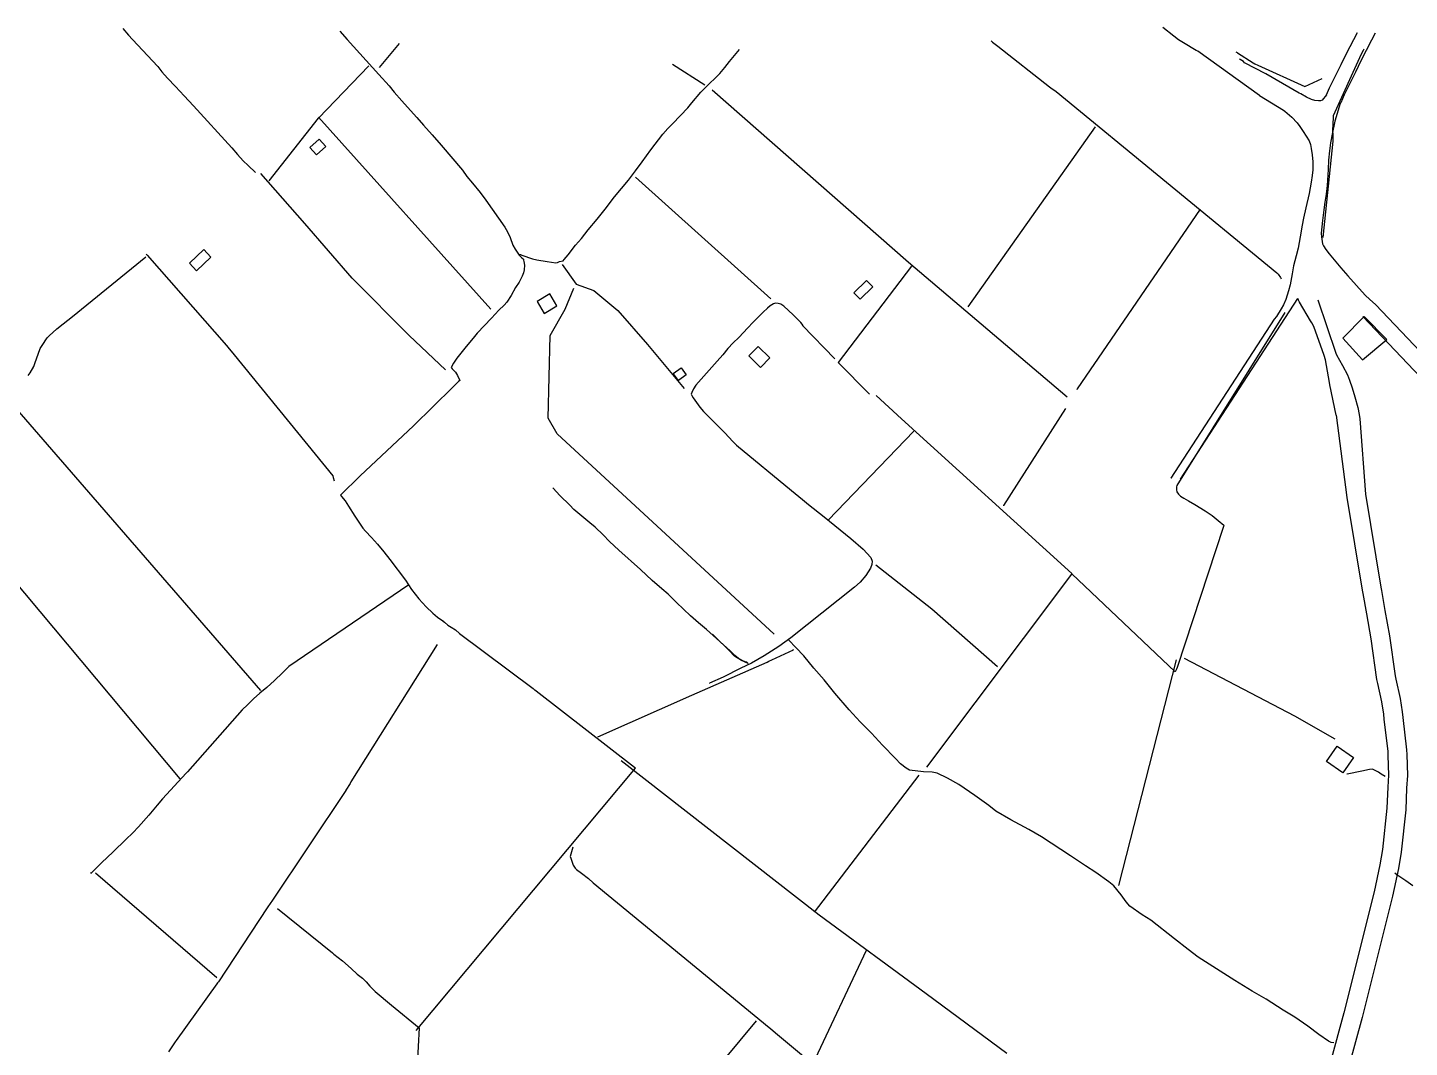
# Model space of a CAD drawing. Header units: metres. Extents: x 750363 to 753809, y 4417932 to 4421953.
# Drawn here: x 751141 to 751726, y 4421521 to 4421953 of the extents above; entities that cross this region are included whole.
import ezdxf

# ---------------------------------------------------------------- set-up
doc = ezdxf.new("R2010")
doc.units = ezdxf.units.M
for name, color, linetype in [('ACEQUIAS$0$125', 8, 'Continuous'), ('ACEQUIAS$0$162', 8, 'Continuous'), ('CAMINOS$0$84', 8, 'Continuous'), ('CAMINOS$0$85', 8, 'Continuous'), ('M2$0$11', 8, 'Continuous')]:
    doc.layers.add(name, color=color, linetype=linetype)

msp = doc.modelspace()

# ---------------------------------------------------------------- linework, layer by layer
at = {"layer": 'ACEQUIAS$0$125', "color": 254}
for p, q in [((751290.25, 4421935.79, 1.34), (751298.68, 4421945.88, 1.34)), ((751264.44, 4421914.33, 1.34), (751285.79, 4421936.44, 1.34)), ((751414.04, 4421937.17, 1.34), (751427.83, 4421928.49, 1.34)), ((751513.89, 4421853.3, 1.34), (751430.81, 4421926.27, 1.34)), ((751243.61, 4421887.81, 1.34), (751264.44, 4421914.33, 1.34)), ((751264.39, 4421914.75, 1.34), (751337.37, 4421833.67, 1.34)), ((751592.77, 4421910.69, 1.34), (751538.91, 4421834.56, 1.34)), ((751258.73, 4421869.82, 1.34), (751240.04, 4421891.03, 1.34)), ((751455.67, 4421838.02, 1.34), (751398.53, 4421889.38, 1.34)), ((751278.71, 4421846.76, 1.34), (751258.73, 4421869.82, 1.34)), ((751367.51, 4421852.51, 1.34), (751373.41, 4421844.12, 1.34)), ((751515.12, 4421851.8, 1.34), (751484.15, 4421811.09, 1.34)), ((751580.99, 4421796.41, 1.34), (751513.89, 4421853.3, 1.34)), ((751302.72, 4421822.4, 1.34), (751278.71, 4421846.76, 1.34)), ((751368.69, 4421833.66, 1.34), (751372.39, 4421842.45, 1.34)), ((751373.41, 4421844.12, 1.34), (751380.88, 4421841.45, 1.34)), ((751380.88, 4421841.45, 1.34), (751390.98, 4421833.03, 1.34)), ((751362.36, 4421822.48, 1.34), (751368.69, 4421833.66, 1.34)), ((751390.98, 4421833.03, 1.34), (751403.51, 4421818.7, 1.34)), ((751318.12, 4421807.88, 1.34), (751302.72, 4421822.4, 1.34)), ((751361.52, 4421787.45, 1.34), (751362.36, 4421822.48, 1.34)), ((751482.68, 4421812.65, 1.34), (751469.11, 4421826.66, 1.34)), ((751403.51, 4421818.7, 1.34), (751411.99, 4421808.5, 1.34)), ((751484.15, 4421811.09, 1.34), (751497.39, 4421797.61, 1.34)), ((751411.99, 4421808.5, 1.34), (751418.99, 4421800.05, 1.34)), ((751132.28, 4421796.54, 1.34), (751239.96, 4421672.4, 1.34)), ((751365.39, 4421780.9, 1.34), (751361.52, 4421787.45, 1.34)), ((751457.03, 4421696.17, 1.34), (751365.39, 4421780.9, 1.34)), ((751205.95, 4421634.94, 1.34), (751094.74, 4421767.92, 1.34)), ((751523.8, 4421706.74, 1.34), (751500.03, 4421725.38, 1.34)), ((751551.54, 4421682.41, 1.34), (751523.8, 4421706.74, 1.34)), ((751627.03, 4421685.27, 1.34), (751602.61, 4421589.84, 1.34)), ((751630.45, 4421686.02, 1.34), (751677.12, 4421661.63, 1.34)), ((751677.12, 4421661.63, 1.34), (751694.07, 4421651.84, 1.34)), ((751476.12, 4421577.3, 1.34), (751392.36, 4421642.65, 1.34)), ((751170.18, 4421595.3, 1.34), (751221.41, 4421551.03, 1.34)), ((751521.3, 4421544.04, 1.34), (751476.12, 4421577.3, 1.34)), ((751473.37, 4421514.35, 1.34), (751496.08, 4421562.57, 1.34)), ((751555.44, 4421518.86, 1.34), (751521.3, 4421544.04, 1.34)), ((751449.48, 4421532.63, 1.34), (751380.21, 4421449.52, 1.34))]:
    msp.add_line(p, q, dxfattribs=at)
at = {"layer": 'ACEQUIAS$0$162', "color": 254}
for p, q in [((751273.43, 4421951.18, 1.34), (751276.56, 4421947.61, 1.34)), ((751276.56, 4421947.61, 1.34), (751289.97, 4421932.87, 1.34)), ((751548.85, 4421947.05, 1.34), (751549.37, 4421946.58, 1.34)), ((751549.37, 4421946.58, 1.34), (751551.57, 4421944.76, 1.34)), ((751551.57, 4421944.76, 1.34), (751573.43, 4421927.56, 1.34)), ((751438.22, 4421938.3, 1.34), (751442.42, 4421943.47, 1.34)), ((751652.32, 4421942.49, 1.34), (751652.86, 4421942.08, 1.34)), ((751652.86, 4421942.08, 1.34), (751652.95, 4421942.02, 1.34)), ((751652.95, 4421942.02, 1.34), (751659.64, 4421937.72, 1.34)), ((751705.26, 4421941.41, 1.34), (751693.4, 4421915.4, 1.34)), ((751706.06, 4421942.98, 1.34), (751705.26, 4421941.41, 1.34)), ((751706.4, 4421943.57, 1.34), (751706.06, 4421942.98, 1.34)), ((751289.97, 4421932.87, 1.34), (751294.26, 4421928.1, 1.34)), ((751427.78, 4421927, 1.34), (751434.1, 4421933.32, 1.34)), ((751434.1, 4421933.32, 1.34), (751436.23, 4421935.75, 1.34)), ((751436.23, 4421935.75, 1.34), (751438.22, 4421938.3, 1.34)), ((751659.64, 4421937.72, 1.34), (751660.27, 4421937.4, 1.34)), ((751660.27, 4421937.4, 1.34), (751661.53, 4421936.8, 1.34)), ((751661.53, 4421936.8, 1.34), (751681.39, 4421927.8, 1.34)), ((751294.26, 4421928.1, 1.34), (751296.47, 4421925.39, 1.34)), ((751573.43, 4421927.56, 1.34), (751574, 4421927.16, 1.34)), ((751574, 4421927.16, 1.34), (751576.24, 4421925.59, 1.34)), ((751681.39, 4421927.8, 1.34), (751681.41, 4421927.81, 1.34)), ((751681.41, 4421927.81, 1.34), (751688.72, 4421931.16, 1.34)), ((751296.47, 4421925.39, 1.34), (751299.61, 4421921.73, 1.34)), ((751299.61, 4421921.73, 1.34), (751303.28, 4421917.55, 1.34)), ((751422.34, 4421920.91, 1.34), (751426.15, 4421925.43, 1.34)), ((751426.15, 4421925.43, 1.34), (751427.78, 4421927, 1.34)), ((751576.24, 4421925.59, 1.34), (751669.61, 4421848.94, 1.34)), ((751303.28, 4421917.55, 1.34), (751306.05, 4421914.61, 1.34)), ((751414.28, 4421912.16, 1.34), (751420.6, 4421918.77, 1.34)), ((751420.6, 4421918.77, 1.34), (751422.34, 4421920.91, 1.34)), ((751693.4, 4421915.4, 1.34), (751693.35, 4421914.63, 1.34)), ((751306.05, 4421914.61, 1.34), (751308.83, 4421911.47, 1.34)), ((751308.83, 4421911.47, 1.34), (751312.46, 4421907.26, 1.34)), ((751409.99, 4421907.54, 1.34), (751412.17, 4421910.04, 1.34)), ((751412.17, 4421910.04, 1.34), (751414.28, 4421912.16, 1.34)), ((751693.35, 4421914.63, 1.34), (751693.07, 4421909.15, 1.34)), ((751312.46, 4421907.26, 1.34), (751316.3, 4421902.9, 1.34)), ((751404.94, 4421900.96, 1.34), (751409.99, 4421907.54, 1.34)), ((751693.21, 4421904.58, 1.34), (751689.05, 4421863.85, 1.34)), ((751693.07, 4421909.15, 1.34), (751693.24, 4421907.36, 1.34)), ((751693.25, 4421904.87, 1.34), (751693.21, 4421904.58, 1.34)), ((751693.24, 4421907.36, 1.34), (751693.25, 4421904.87, 1.34)), ((751316.3, 4421902.9, 1.34), (751325.29, 4421892.32, 1.34)), ((751401.24, 4421895.95, 1.34), (751404.94, 4421900.96, 1.34)), ((751325.29, 4421892.32, 1.34), (751327.22, 4421889.76, 1.34)), ((751395.45, 4421888.22, 1.34), (751398.43, 4421892.11, 1.34)), ((751398.43, 4421892.11, 1.34), (751401.24, 4421895.95, 1.34)), ((751327.22, 4421889.76, 1.34), (751329.58, 4421886.9, 1.34)), ((751329.58, 4421886.9, 1.34), (751332.76, 4421882.91, 1.34)), ((751392.55, 4421884.57, 1.34), (751395.45, 4421888.22, 1.34)), ((751332.76, 4421882.91, 1.34), (751335.13, 4421879.7, 1.34)), ((751385.58, 4421875.96, 1.34), (751389.61, 4421881.05, 1.34)), ((751389.61, 4421881.05, 1.34), (751392.55, 4421884.57, 1.34)), ((751335.13, 4421879.7, 1.34), (751343.26, 4421868.23, 1.34)), ((751382.21, 4421871.69, 1.34), (751385.58, 4421875.96, 1.34)), ((751637.13, 4421875.93, 1.34), (751585.2, 4421799.89, 1.34)), ((751378.45, 4421867.09, 1.34), (751382.21, 4421871.69, 1.34)), ((751343.26, 4421868.23, 1.34), (751344.33, 4421866.3, 1.34)), ((751344.33, 4421866.3, 1.34), (751345.43, 4421863.85, 1.34)), ((751345.43, 4421863.85, 1.34), (751346.66, 4421860.69, 1.34)), ((751373.14, 4421860.63, 1.34), (751375.59, 4421863.53, 1.34)), ((751375.59, 4421863.53, 1.34), (751378.45, 4421867.09, 1.34)), ((751346.66, 4421860.69, 1.34), (751347.61, 4421859.04, 1.34)), ((751347.61, 4421859.04, 1.34), (751349.32, 4421856.48, 1.34)), ((751369.94, 4421856.52, 1.34), (751373.14, 4421860.63, 1.34)), ((751160.4, 4421830.57, 1.34), (751191.49, 4421855.79, 1.34)), ((751191.6, 4421856.88, 1.34), (751192.05, 4421856.45, 1.34)), ((751192.05, 4421856.45, 1.34), (751225.56, 4421818.19, 1.34)), ((751349.32, 4421856.48, 1.34), (751350.38, 4421855.38, 1.34)), ((751349.47, 4421856.7, 1.34), (751349.82, 4421856.68, 1.34)), ((751349.82, 4421856.68, 1.34), (751350.46, 4421856.43, 1.34)), ((751350.38, 4421855.38, 1.34), (751351.05, 4421854.69, 1.34)), ((751350.46, 4421856.43, 1.34), (751354.9, 4421854.82, 1.34)), ((751351.05, 4421854.69, 1.34), (751351.05, 4421854.39, 1.34)), ((751351.05, 4421854.39, 1.34), (751351.26, 4421853.72, 1.34)), ((751351.26, 4421853.72, 1.34), (751351.47, 4421852.15, 1.34)), ((751351.47, 4421852.15, 1.34), (751351.46, 4421850.3, 1.34)), ((751354.9, 4421854.82, 1.34), (751356.74, 4421854.46, 1.34)), ((751356.74, 4421854.46, 1.34), (751361.09, 4421853.73, 1.34)), ((751361.09, 4421853.73, 1.34), (751364.84, 4421853.26, 1.34)), ((751364.84, 4421853.26, 1.34), (751365.54, 4421853.32, 1.34)), ((751365.54, 4421853.32, 1.34), (751366.38, 4421853.69, 1.34)), ((751366.38, 4421853.69, 1.34), (751367.87, 4421854.05, 1.34)), ((751367.87, 4421854.05, 1.34), (751368.34, 4421854.54, 1.34)), ((751368.34, 4421854.54, 1.34), (751369.94, 4421856.52, 1.34)), ((751350.54, 4421847.57, 1.34), (751349.25, 4421845.09, 1.34)), ((751351.16, 4421849.03, 1.34), (751350.54, 4421847.57, 1.34)), ((751351.46, 4421850.3, 1.34), (751351.16, 4421849.03, 1.34)), ((751669.61, 4421848.94, 1.34), (751670.08, 4421848.45, 1.34)), ((751670.08, 4421848.45, 1.34), (751671.1, 4421846.98, 1.34)), ((751671.1, 4421846.98, 1.34), (751671.42, 4421846.39, 1.34)), ((751345.91, 4421839.44, 1.34), (751344.07, 4421836.54, 1.34)), ((751347.77, 4421842.72, 1.34), (751345.91, 4421839.44, 1.34)), ((751349.25, 4421845.09, 1.34), (751347.77, 4421842.72, 1.34)), ((751343, 4421835.36, 1.34), (751340.73, 4421833.12, 1.34)), ((751344.07, 4421836.54, 1.34), (751343, 4421835.36, 1.34)), ((751156.5, 4421827.46, 1.34), (751160.4, 4421830.57, 1.34)), ((751337.54, 4421829.82, 1.34), (751331.59, 4421823.46, 1.34)), ((751340.73, 4421833.12, 1.34), (751337.54, 4421829.82, 1.34)), ((751673.01, 4421832.16, 1.34), (751627.35, 4421759.07, 1.34)), ((751149.73, 4421821.46, 1.34), (751150.63, 4421822.33, 1.34)), ((751150.63, 4421822.33, 1.34), (751153.84, 4421825.26, 1.34)), ((751153.84, 4421825.26, 1.34), (751156.5, 4421827.46, 1.34)), ((751331.59, 4421823.46, 1.34), (751329.86, 4421821.28, 1.34)), ((751144.6, 4421810.69, 1.34), (751146.85, 4421816.91, 1.34)), ((751146.85, 4421816.91, 1.34), (751147.61, 4421818.19, 1.34)), ((751147.61, 4421818.19, 1.34), (751149.73, 4421821.46, 1.34)), ((751225.56, 4421818.19, 1.34), (751226.17, 4421817.48, 1.34)), ((751226.17, 4421817.48, 1.34), (751228.82, 4421814.29, 1.34)), ((751326.91, 4421817.78, 1.34), (751322.99, 4421812.95, 1.34)), ((751329.86, 4421821.28, 1.34), (751326.91, 4421817.78, 1.34)), ((751144.14, 4421809.34, 1.34), (751144.6, 4421810.69, 1.34)), ((751228.82, 4421814.29, 1.34), (751270.54, 4421763.15, 1.34)), ((751321.54, 4421810.82, 1.34), (751320.6, 4421808.98, 1.34)), ((751322.99, 4421812.95, 1.34), (751321.54, 4421810.82, 1.34)), ((751141.77, 4421805.57, 1.34), (751142.2, 4421806.09, 1.34)), ((751142.2, 4421806.09, 1.34), (751142.62, 4421806.71, 1.34)), ((751142.62, 4421806.71, 1.34), (751144.14, 4421809.34, 1.34)), ((751320.6, 4421808.98, 1.34), (751320.98, 4421808.43, 1.34)), ((751320.98, 4421808.43, 1.34), (751322.3, 4421806.96, 1.34)), ((751322.3, 4421806.96, 1.34), (751323.18, 4421805.56, 1.34)), ((751323.18, 4421805.56, 1.34), (751324.19, 4421803.5, 1.34)), ((751321.29, 4421800.62, 1.34), (751304.55, 4421784.27, 1.34)), ((751323.69, 4421803.05, 1.34), (751321.29, 4421800.62, 1.34)), ((751324.19, 4421803.5, 1.34), (751323.69, 4421803.05, 1.34)), ((751585.2, 4421799.89, 1.34), (751585.02, 4421799.54, 1.34)), ((751510.94, 4421787.29, 1.34), (751500.19, 4421797.11, 1.34)), ((751500.19, 4421797.11, 1.34), (751500.7, 4421796.59, 1.34)), ((751510.96, 4421787.27, 1.34), (751510.94, 4421787.29, 1.34)), ((751582.87, 4421721.89, 1.34), (751510.96, 4421787.27, 1.34)), ((751580.26, 4421791.58, 1.34), (751554.09, 4421750.52, 1.34)), ((751304.55, 4421784.27, 1.34), (751282.1, 4421763.1, 1.34)), ((751516.18, 4421782.04, 1.34), (751479.94, 4421744.33, 1.34)), ((751270.54, 4421763.15, 1.34), (751270.6, 4421762.42, 1.34)), ((751270.6, 4421762.42, 1.34), (751271.04, 4421761.06, 1.34)), ((751282.1, 4421763.1, 1.34), (751273.75, 4421754.92, 1.34)), ((751627.15, 4421758.41, 1.34), (751627.1, 4421757.2, 1.34)), ((751627.35, 4421759.07, 1.34), (751627.15, 4421758.41, 1.34)), ((751273.75, 4421754.92, 1.34), (751274.22, 4421754.43, 1.34)), ((751274.22, 4421754.43, 1.34), (751275.73, 4421752.53, 1.34)), ((751275.73, 4421752.53, 1.34), (751277.2, 4421750.29, 1.34)), ((751627.1, 4421757.2, 1.34), (751627.38, 4421756.37, 1.34)), ((751627.38, 4421756.37, 1.34), (751628.06, 4421755.3, 1.34)), ((751628.06, 4421755.3, 1.34), (751628.93, 4421754.47, 1.34)), ((751628.93, 4421754.47, 1.34), (751630.21, 4421753.63, 1.34)), ((751630.21, 4421753.63, 1.34), (751632.28, 4421752.56, 1.34)), ((751632.28, 4421752.56, 1.34), (751634.99, 4421750.95, 1.34)), ((751277.2, 4421750.29, 1.34), (751279.85, 4421746.08, 1.34)), ((751279.85, 4421746.08, 1.34), (751283.16, 4421741.02, 1.34)), ((751554.09, 4421750.52, 1.34), (751554.06, 4421750.48, 1.34)), ((751634.99, 4421750.95, 1.34), (751639.34, 4421748.27, 1.34)), ((751639.34, 4421748.27, 1.34), (751642.21, 4421746.29, 1.34)), ((751642.21, 4421746.29, 1.34), (751644.78, 4421744.29, 1.34)), ((751283.16, 4421741.02, 1.34), (751284.35, 4421739.67, 1.34)), ((751479.94, 4421744.33, 1.34), (751479.78, 4421744.16, 1.34)), ((751646.99, 4421741.64, 1.34), (751627.44, 4421682.05, 1.34)), ((751644.78, 4421744.29, 1.34), (751647.16, 4421742.19, 1.34)), ((751647.16, 4421742.19, 1.34), (751646.99, 4421741.64, 1.34)), ((751284.35, 4421739.67, 1.34), (751286.9, 4421737.03, 1.34)), ((751286.9, 4421737.03, 1.34), (751289.38, 4421734.25, 1.34)), ((751289.38, 4421734.25, 1.34), (751292.14, 4421730.94, 1.34)), ((751292.14, 4421730.94, 1.34), (751294.61, 4421727.75, 1.34)), ((751294.61, 4421727.75, 1.34), (751301.18, 4421718.99, 1.34)), ((751302.58, 4421716.98, 1.34), (751251.98, 4421682.55, 1.34)), ((751301.18, 4421718.99, 1.34), (751303.82, 4421715.1, 1.34)), ((751521.57, 4421639.86, 1.34), (751582.98, 4421721.58, 1.34)), ((751582.99, 4421721.71, 1.34), (751582.87, 4421721.89, 1.34)), ((751626.58, 4421680.23, 1.34), (751582.99, 4421721.71, 1.34)), ((751303.82, 4421715.1, 1.34), (751306.81, 4421711.14, 1.34)), ((751306.81, 4421711.14, 1.34), (751310.01, 4421707.68, 1.34)), ((751310.01, 4421707.68, 1.34), (751312.72, 4421705.02, 1.34)), ((751312.72, 4421705.02, 1.34), (751314.81, 4421703.34, 1.34)), ((751314.81, 4421703.34, 1.34), (751317.07, 4421701.83, 1.34)), ((751317.07, 4421701.83, 1.34), (751317.2, 4421701.81, 1.34)), ((751317.2, 4421701.81, 1.34), (751317.19, 4421701.69, 1.34)), ((751317.19, 4421701.69, 1.34), (751317.65, 4421701.19, 1.34)), ((751317.65, 4421701.19, 1.34), (751319.12, 4421700, 1.34)), ((751319.12, 4421700, 1.34), (751320.56, 4421699.19, 1.34)), ((751320.56, 4421699.19, 1.34), (751322.3, 4421697.94, 1.34)), ((751322.3, 4421697.94, 1.34), (751324.08, 4421696.47, 1.34)), ((751324.08, 4421696.47, 1.34), (751355.21, 4421673.12, 1.34)), ((751456.08, 4421685.25, 1.34), (751465.21, 4421689.59, 1.34)), ((751465.21, 4421689.59, 1.34), (751465.03, 4421689.54, 1.34)), ((751251.45, 4421682.08, 1.34), (751249.24, 4421679.87, 1.34)), ((751251.98, 4421682.55, 1.34), (751251.45, 4421682.08, 1.34)), ((751422.29, 4421670.36, 1.34), (751454.17, 4421684.29, 1.34)), ((751454.17, 4421684.29, 1.34), (751454.76, 4421684.68, 1.34)), ((751454.76, 4421684.68, 1.34), (751456.08, 4421685.25, 1.34)), ((751627.44, 4421682.05, 1.34), (751627.13, 4421681.38, 1.34)), ((751245.8, 4421676.58, 1.34), (751242.56, 4421673.68, 1.34)), ((751249.24, 4421679.87, 1.34), (751245.8, 4421676.58, 1.34)), ((751627.13, 4421681.38, 1.34), (751626.58, 4421680.23, 1.34)), ((751239.59, 4421671.24, 1.34), (751237.01, 4421668.88, 1.34)), ((751242.56, 4421673.68, 1.34), (751239.59, 4421671.24, 1.34)), ((751355.9, 4421672.52, 1.34), (751355.21, 4421673.12, 1.34)), ((751356.41, 4421672.08, 1.34), (751355.9, 4421672.52, 1.34)), ((751398.06, 4421639.79, 1.34), (751356.41, 4421672.08, 1.34)), ((751382.6, 4421652.8, 1.34), (751422.29, 4421670.36, 1.34)), ((751234.37, 4421666.26, 1.34), (751232.21, 4421664.14, 1.34)), ((751237.01, 4421668.88, 1.34), (751234.37, 4421666.26, 1.34)), ((751232.21, 4421664.14, 1.34), (751209.03, 4421637.89, 1.34)), ((751208.56, 4421637.4, 1.34), (751198.57, 4421626.59, 1.34)), ((751209.03, 4421637.89, 1.34), (751208.56, 4421637.4, 1.34)), ((751305.68, 4421528.57, 1.34), (751398.47, 4421639.43, 1.34)), ((751398.47, 4421639.43, 1.34), (751398.06, 4421639.79, 1.34)), ((751196.26, 4421623.85, 1.34), (751192.67, 4421619.69, 1.34)), ((751198.57, 4421626.59, 1.34), (751196.26, 4421623.85, 1.34)), ((751192.67, 4421619.69, 1.34), (751188.31, 4421614.64, 1.34)), ((751185.96, 4421612.2, 1.34), (751182.99, 4421609.32, 1.34)), ((751188.31, 4421614.64, 1.34), (751185.96, 4421612.2, 1.34)), ((751182.99, 4421609.32, 1.34), (751177.65, 4421604.17, 1.34)), ((751371.93, 4421606.07, 1.34), (751370.9, 4421602.19, 1.34)), ((751177.65, 4421604.17, 1.34), (751172.76, 4421599.45, 1.34)), ((751370.9, 4421602.19, 1.34), (751371.09, 4421601.51, 1.34)), ((751371.09, 4421601.51, 1.34), (751372.13, 4421598.53, 1.34)), ((751172.76, 4421599.45, 1.34), (751168.14, 4421595.02, 1.34)), ((751168.14, 4421595.02, 1.34), (751168.45, 4421595.33, 1.34)), ((751372.13, 4421598.53, 1.34), (751372.9, 4421597.2, 1.34)), ((751372.9, 4421597.2, 1.34), (751373.59, 4421596.6, 1.34)), ((751373.59, 4421596.6, 1.34), (751375.64, 4421595.12, 1.34)), ((751375.64, 4421595.12, 1.34), (751378.53, 4421592.84, 1.34)), ((751378.53, 4421592.84, 1.34), (751380.57, 4421591.07, 1.34)), ((751380.57, 4421591.07, 1.34), (751455.03, 4421529.8, 1.34)), ((751247.13, 4421580.14, 1.34), (751270.41, 4421561.35, 1.34)), ((751270.41, 4421561.35, 1.34), (751270.93, 4421560.91, 1.34)), ((751270.93, 4421560.91, 1.34), (751274.55, 4421557.99, 1.34)), ((751274.55, 4421557.99, 1.34), (751278.29, 4421554.83, 1.34)), ((751278.29, 4421554.83, 1.34), (751280.86, 4421552.43, 1.34)), ((751280.86, 4421552.43, 1.34), (751282.99, 4421550.75, 1.34)), ((751282.99, 4421550.75, 1.34), (751284.56, 4421549.2, 1.34)), ((751284.56, 4421549.2, 1.34), (751286.2, 4421547.27, 1.34)), ((751286.2, 4421547.27, 1.34), (751288.21, 4421545.23, 1.34)), ((751288.21, 4421545.23, 1.34), (751288.39, 4421545.05, 1.34)), ((751288.39, 4421545.05, 1.34), (751295.27, 4421539.26, 1.34)), ((751295.27, 4421539.26, 1.34), (751306.95, 4421529.64, 1.34)), ((751306.95, 4421529.64, 1.34), (751306.14, 4421513.96, 1.34)), ((751455.03, 4421529.8, 1.34), (751455.54, 4421529.35, 1.34)), ((751455.54, 4421529.35, 1.34), (751457.63, 4421527.56, 1.34)), ((751457.63, 4421527.56, 1.34), (751503.75, 4421489.38, 1.34))]:
    msp.add_line(p, q, dxfattribs=at)
at = {"layer": 'CAMINOS$0$84', "color": 254}
for p, q in [((751181.8, 4421952.33, 1.34), (751184.07, 4421949.45, 1.34)), ((751184.07, 4421949.45, 1.34), (751185.77, 4421947.69, 1.34)), ((751185.77, 4421947.69, 1.34), (751196.49, 4421936.19, 1.34)), ((751196.49, 4421936.19, 1.34), (751198.29, 4421933.96, 1.34)), ((751198.29, 4421933.96, 1.34), (751200.65, 4421931.29, 1.34)), ((751200.65, 4421931.29, 1.34), (751203.96, 4421927.71, 1.34)), ((751203.96, 4421927.71, 1.34), (751207.67, 4421923.84, 1.34)), ((751207.67, 4421923.84, 1.34), (751211.54, 4421919.64, 1.34)), ((751211.54, 4421919.64, 1.34), (751227.84, 4421901.78, 1.34)), ((751227.84, 4421901.78, 1.34), (751230.2, 4421898.96, 1.34)), ((751230.2, 4421898.96, 1.34), (751232.64, 4421896.32, 1.34)), ((751232.64, 4421896.32, 1.34), (751234.78, 4421894.3, 1.34)), ((751234.78, 4421894.3, 1.34), (751237.8, 4421891.35, 1.34)), ((751454.23, 4421834.09, 1.34), (751452.38, 4421832.3, 1.34)), ((751455.43, 4421835.06, 1.34), (751454.23, 4421834.09, 1.34)), ((751456.85, 4421835.83, 1.34), (751455.43, 4421835.06, 1.34)), ((751457.67, 4421836.11, 1.34), (751456.85, 4421835.83, 1.34)), ((751458.81, 4421836.05, 1.34), (751457.67, 4421836.11, 1.34)), ((751459.87, 4421835.7, 1.34), (751458.81, 4421836.05, 1.34)), ((751461.24, 4421834.81, 1.34), (751459.87, 4421835.7, 1.34)), ((751465.1, 4421831.19, 1.34), (751461.24, 4421834.81, 1.34)), ((751448, 4421827.99, 1.34), (751446, 4421825.75, 1.34)), ((751452.38, 4421832.3, 1.34), (751448, 4421827.99, 1.34)), ((751467.84, 4421828.51, 1.34), (751465.1, 4421831.19, 1.34)), ((751468.36, 4421827.96, 1.34), (751467.84, 4421828.51, 1.34)), ((751469.34, 4421826.73, 1.34), (751468.36, 4421827.96, 1.34)), ((751446, 4421825.75, 1.34), (751442.16, 4421821.6, 1.34)), ((751437.56, 4421816.91, 1.34), (751435.44, 4421814.34, 1.34)), ((751439.8, 4421819.32, 1.34), (751437.56, 4421816.91, 1.34)), ((751442.16, 4421821.6, 1.34), (751439.8, 4421819.32, 1.34)), ((751433.02, 4421811.68, 1.34), (751424.02, 4421801.43, 1.34)), ((751435.44, 4421814.34, 1.34), (751433.02, 4421811.68, 1.34)), ((751423, 4421799.87, 1.34), (751422.33, 4421798.35, 1.34)), ((751424.02, 4421801.43, 1.34), (751423, 4421799.87, 1.34)), ((751422.29, 4421798.35, 1.34), (751422.06, 4421797.69, 1.34)), ((751422.06, 4421797.69, 1.34), (751422.27, 4421797.03, 1.34)), ((751422.27, 4421797.03, 1.34), (751422.86, 4421796.15, 1.34)), ((751422.35, 4421798.4, 1.34), (751422.29, 4421798.35, 1.34)), ((751422.33, 4421798.35, 1.34), (751422.35, 4421798.4, 1.34)), ((751422.86, 4421796.15, 1.34), (751425.64, 4421792.18, 1.34)), ((751425.64, 4421792.18, 1.34), (751427.2, 4421790.34, 1.34)), ((751427.2, 4421790.34, 1.34), (751429.08, 4421788.47, 1.34)), ((751429.08, 4421788.47, 1.34), (751433.33, 4421784.31, 1.34)), ((751433.33, 4421784.31, 1.34), (751436.18, 4421781.31, 1.34)), ((751436.18, 4421781.31, 1.34), (751439.56, 4421777.63, 1.34)), ((751439.56, 4421777.63, 1.34), (751441.12, 4421776.13, 1.34)), ((751441.12, 4421776.13, 1.34), (751464.44, 4421756.91, 1.34)), ((751363.61, 4421757.86, 1.34), (751363.57, 4421758.08, 1.34)), ((751366.54, 4421754.78, 1.34), (751363.61, 4421757.86, 1.34)), ((751370.67, 4421750.7, 1.34), (751366.54, 4421754.78, 1.34)), ((751464.44, 4421756.91, 1.34), (751469.03, 4421753.18, 1.34)), ((751469.03, 4421753.18, 1.34), (751471.63, 4421751.02, 1.34)), ((751372.4, 4421748.93, 1.34), (751370.67, 4421750.7, 1.34)), ((751379.15, 4421743.22, 1.34), (751372.4, 4421748.93, 1.34)), ((751471.63, 4421751.02, 1.34), (751478.27, 4421745.79, 1.34)), ((751381.37, 4421741.41, 1.34), (751379.15, 4421743.22, 1.34)), ((751384.81, 4421738.11, 1.34), (751381.37, 4421741.41, 1.34)), ((751478.27, 4421745.79, 1.34), (751489.45, 4421736.67, 1.34)), ((751387.52, 4421735.39, 1.34), (751384.81, 4421738.11, 1.34)), ((751391.47, 4421731.72, 1.34), (751387.52, 4421735.39, 1.34)), ((751489.45, 4421736.67, 1.34), (751494.65, 4421732.05, 1.34)), ((751400.62, 4421723.51, 1.34), (751391.47, 4421731.72, 1.34)), ((751494.65, 4421732.05, 1.34), (751497.95, 4421728.55, 1.34)), ((751497.95, 4421728.55, 1.34), (751498.53, 4421727.04, 1.34)), ((751405.57, 4421718.91, 1.34), (751400.62, 4421723.51, 1.34)), ((751497.77, 4421724.14, 1.34), (751495.77, 4421720.98, 1.34)), ((751498.43, 4421725.57, 1.34), (751497.77, 4421724.14, 1.34)), ((751498.53, 4421727.04, 1.34), (751498.43, 4421725.57, 1.34)), ((751409.63, 4421715.27, 1.34), (751405.57, 4421718.91, 1.34)), ((751493.38, 4421718.15, 1.34), (751491.01, 4421716.11, 1.34)), ((751495.77, 4421720.98, 1.34), (751493.38, 4421718.15, 1.34)), ((751412.21, 4421713.05, 1.34), (751409.63, 4421715.27, 1.34)), ((751415.76, 4421709.6, 1.34), (751412.21, 4421713.05, 1.34)), ((751491.01, 4421716.11, 1.34), (751484.19, 4421710.5, 1.34)), ((751421.76, 4421703.98, 1.34), (751415.76, 4421709.6, 1.34)), ((751484.19, 4421710.5, 1.34), (751464.16, 4421694.65, 1.34)), ((751425.13, 4421700.94, 1.34), (751421.76, 4421703.98, 1.34)), ((751428.41, 4421698.14, 1.34), (751425.13, 4421700.94, 1.34)), ((751438.42, 4421689.06, 1.34), (751428.41, 4421698.14, 1.34)), ((751432.32, 4421694.88, 1.34), (751430.98, 4421696.12, 1.34)), ((751437.95, 4421689.47, 1.34), (751432.32, 4421694.88, 1.34)), ((751464.16, 4421694.65, 1.34), (751459, 4421690.99, 1.34)), ((751466.25, 4421690.47, 1.34), (751463.35, 4421693.56, 1.34)), ((751314.59, 4421691.83, 1.34), (751278.17, 4421633.65, 1.34)), ((751440.35, 4421686.86, 1.34), (751437.95, 4421689.47, 1.34)), ((751440.49, 4421687.11, 1.34), (751438.42, 4421689.06, 1.34)), ((751459, 4421690.99, 1.34), (751452.82, 4421686.95, 1.34)), ((751469.57, 4421687.03, 1.34), (751466.25, 4421690.47, 1.34)), ((751442.99, 4421681.76, 1.34), (751435.54, 4421677.99, 1.34)), ((751443.24, 4421684.97, 1.34), (751440.35, 4421686.86, 1.34)), ((751441.9, 4421685.99, 1.34), (751440.49, 4421687.11, 1.34)), ((751443.88, 4421684.84, 1.34), (751441.9, 4421685.99, 1.34)), ((751447.52, 4421683.9, 1.34), (751442.99, 4421681.76, 1.34)), ((751444.57, 4421684.4, 1.34), (751443.24, 4421684.97, 1.34)), ((751444.83, 4421684.41, 1.34), (751443.88, 4421684.84, 1.34)), ((751446.05, 4421683.8, 1.34), (751444.57, 4421684.4, 1.34)), ((751445.53, 4421684.33, 1.34), (751444.83, 4421684.41, 1.34)), ((751446.05, 4421683.8, 1.34), (751445.53, 4421684.33, 1.34)), ((751452.82, 4421686.95, 1.34), (751447.52, 4421683.9, 1.34)), ((751473.88, 4421681.73, 1.34), (751469.57, 4421687.03, 1.34)), ((751478.23, 4421676.83, 1.34), (751473.88, 4421681.73, 1.34)), ((751435.54, 4421677.99, 1.34), (751429.69, 4421675.45, 1.34)), ((751482.77, 4421671.18, 1.34), (751478.23, 4421676.83, 1.34)), ((751429.69, 4421675.45, 1.34), (751429.87, 4421675.5, 1.34)), ((751488.84, 4421664.2, 1.34), (751482.77, 4421671.18, 1.34)), ((751493.41, 4421659.14, 1.34), (751488.84, 4421664.2, 1.34)), ((751498.25, 4421654.24, 1.34), (751493.41, 4421659.14, 1.34)), ((751502.84, 4421649.16, 1.34), (751498.25, 4421654.24, 1.34)), ((751508.32, 4421643.63, 1.34), (751502.84, 4421649.16, 1.34)), ((751510.49, 4421641.29, 1.34), (751508.32, 4421643.63, 1.34)), ((751512.88, 4421639.44, 1.34), (751510.49, 4421641.29, 1.34)), ((751518.25, 4421636.47, 1.34), (751473.98, 4421578.57, 1.34)), ((751514.32, 4421638.67, 1.34), (751512.88, 4421639.44, 1.34)), ((751520.24, 4421638.01, 1.34), (751514.32, 4421638.67, 1.34)), ((751523.85, 4421637.83, 1.34), (751520.24, 4421638.01, 1.34)), ((751526.04, 4421637.41, 1.34), (751523.85, 4421637.83, 1.34)), ((751530.43, 4421635.32, 1.34), (751526.04, 4421637.41, 1.34)), ((751535.11, 4421632.59, 1.34), (751530.43, 4421635.32, 1.34)), ((751699.36, 4421636.96, 1.34), (751699.3, 4421637.12, 1.34)), ((751705.57, 4421638.18, 1.34), (751699.36, 4421636.96, 1.34)), ((751708.77, 4421638.99, 1.34), (751705.57, 4421638.18, 1.34)), ((751710.05, 4421639.12, 1.34), (751708.77, 4421638.99, 1.34)), ((751712.62, 4421637.78, 1.34), (751710.05, 4421639.12, 1.34)), ((751713.63, 4421637, 1.34), (751712.62, 4421637.78, 1.34)), ((751715.39, 4421635.92, 1.34), (751713.63, 4421637, 1.34)), ((751275.99, 4421629.99, 1.34), (751244.71, 4421583.24, 1.34)), ((751276.07, 4421630.14, 1.34), (751275.99, 4421629.99, 1.34)), ((751277.85, 4421633.05, 1.34), (751276.07, 4421630.14, 1.34)), ((751278.17, 4421633.65, 1.34), (751277.85, 4421633.05, 1.34)), ((751541.96, 4421627.94, 1.34), (751535.11, 4421632.59, 1.34)), ((751547.9, 4421623.66, 1.34), (751541.96, 4421627.94, 1.34)), ((751550.84, 4421621.37, 1.34), (751547.9, 4421623.66, 1.34)), ((751557.07, 4421617.67, 1.34), (751550.84, 4421621.37, 1.34)), ((751564.72, 4421613.52, 1.34), (751557.07, 4421617.67, 1.34)), ((751570.1, 4421610.42, 1.34), (751564.72, 4421613.52, 1.34)), ((751582.31, 4421602.48, 1.34), (751570.1, 4421610.42, 1.34)), ((751588.66, 4421598.2, 1.34), (751582.31, 4421602.48, 1.34)), ((751593.11, 4421595.42, 1.34), (751588.66, 4421598.2, 1.34)), ((751598.61, 4421591.39, 1.34), (751593.11, 4421595.42, 1.34)), ((751720.33, 4421594.43, 1.34), (751719.53, 4421595.09, 1.34)), ((751724.17, 4421591.82, 1.34), (751720.33, 4421594.43, 1.34)), ((751600.66, 4421589.74, 1.34), (751598.61, 4421591.39, 1.34)), ((751603.81, 4421585.93, 1.34), (751600.66, 4421589.74, 1.34)), ((751727.01, 4421589.7, 1.34), (751724.17, 4421591.82, 1.34)), ((751244.33, 4421582.69, 1.34), (751242.71, 4421580.47, 1.34)), ((751244.71, 4421583.24, 1.34), (751244.33, 4421582.69, 1.34)), ((751605.87, 4421582.96, 1.34), (751603.81, 4421585.93, 1.34)), ((751607.51, 4421581.15, 1.34), (751605.87, 4421582.96, 1.34)), ((751242.71, 4421580.47, 1.34), (751222.19, 4421549.17, 1.34)), ((751612.69, 4421577.5, 1.34), (751607.51, 4421581.15, 1.34)), ((751616.33, 4421575.22, 1.34), (751612.69, 4421577.5, 1.34)), ((751626.37, 4421567.37, 1.34), (751616.33, 4421575.22, 1.34)), ((751632.04, 4421562.77, 1.34), (751626.37, 4421567.37, 1.34)), ((751636.32, 4421559.57, 1.34), (751632.04, 4421562.77, 1.34)), ((751651.82, 4421549.69, 1.34), (751636.32, 4421559.57, 1.34)), ((751221.46, 4421548.28, 1.34), (751204.33, 4421524.35, 1.34)), ((751221.76, 4421548.65, 1.34), (751221.46, 4421548.28, 1.34)), ((751222.19, 4421549.17, 1.34), (751221.76, 4421548.65, 1.34)), ((751659.16, 4421545.2, 1.34), (751651.82, 4421549.69, 1.34)), ((751665.04, 4421541.8, 1.34), (751659.16, 4421545.2, 1.34)), ((751672.27, 4421537.18, 1.34), (751665.04, 4421541.8, 1.34)), ((751677.17, 4421534.23, 1.34), (751672.27, 4421537.18, 1.34)), ((751682.62, 4421530.46, 1.34), (751677.17, 4421534.23, 1.34)), ((751687.37, 4421526.84, 1.34), (751682.62, 4421530.46, 1.34)), ((751204.33, 4421524.35, 1.34), (751203.88, 4421523.7, 1.34)), ((751691.43, 4421524.09, 1.34), (751687.37, 4421526.84, 1.34)), ((751692.54, 4421523.47, 1.34), (751691.43, 4421524.09, 1.34)), ((751203.88, 4421523.7, 1.34), (751201.1, 4421519.53, 1.34)), ((751693.66, 4421523.33, 1.34), (751692.54, 4421523.47, 1.34))]:
    msp.add_line(p, q, dxfattribs=at)
at = {"layer": 'CAMINOS$0$85', "color": 254}
for p, q in [((751626.08, 4421949.04, 1.34), (751621.35, 4421952.66, 1.34)), ((751703.51, 4421950.51, 1.34), (751698.95, 4421941.64, 1.34)), ((751628.04, 4421947.57, 1.34), (751626.08, 4421949.04, 1.34)), ((751631.54, 4421945.45, 1.34), (751628.04, 4421947.57, 1.34)), ((751634.07, 4421943.8, 1.34), (751631.54, 4421945.45, 1.34)), ((751709.65, 4421947.39, 1.34), (751705.12, 4421938.57, 1.34)), ((751711.12, 4421950.32, 1.34), (751709.65, 4421947.39, 1.34)), ((751635.49, 4421943, 1.34), (751634.07, 4421943.8, 1.34)), ((751636.15, 4421942.77, 1.34), (751635.49, 4421943, 1.34)), ((751662.19, 4421923.93, 1.34), (751636.15, 4421942.77, 1.34)), ((751654.12, 4421939.24, 1.34), (751653.74, 4421939.48, 1.34)), ((751655.45, 4421938.31, 1.34), (751654.12, 4421939.24, 1.34)), ((751698.95, 4421941.64, 1.34), (751696.67, 4421936.89, 1.34)), ((751655.95, 4421937.82, 1.34), (751655.45, 4421938.31, 1.34)), ((751664.87, 4421933.13, 1.34), (751655.95, 4421937.82, 1.34)), ((751679.02, 4421925.01, 1.34), (751664.87, 4421933.13, 1.34)), ((751696.67, 4421936.89, 1.34), (751691.74, 4421927.09, 1.34)), ((751702.86, 4421933.85, 1.34), (751698.01, 4421924.22, 1.34)), ((751705.12, 4421938.57, 1.34), (751702.86, 4421933.85, 1.34)), ((751691.74, 4421927.09, 1.34), (751690.49, 4421924.08, 1.34)), ((751662.19, 4421923.93, 1.34), (751672.37, 4421917.79, 1.34)), ((751679.73, 4421924.6, 1.34), (751679.02, 4421925.01, 1.34)), ((751682.19, 4421923.26, 1.34), (751679.73, 4421924.6, 1.34)), ((751684.25, 4421922.33, 1.34), (751682.19, 4421923.26, 1.34)), ((751685.65, 4421921.88, 1.34), (751684.25, 4421922.33, 1.34)), ((751687.17, 4421921.7, 1.34), (751685.65, 4421921.88, 1.34)), ((751688.11, 4421921.75, 1.34), (751687.17, 4421921.7, 1.34)), ((751688.74, 4421922, 1.34), (751688.11, 4421921.75, 1.34)), ((751690.63, 4421924.3, 1.34), (751688.74, 4421922, 1.34)), ((751690.49, 4421924.08, 1.34), (751690.63, 4421924.3, 1.34)), ((751698.01, 4421924.22, 1.34), (751696.62, 4421920.87, 1.34)), ((751672.37, 4421917.79, 1.34), (751672.91, 4421917.35, 1.34)), ((751672.91, 4421917.35, 1.34), (751675.86, 4421914.75, 1.34)), ((751696.42, 4421920.56, 1.34), (751694.09, 4421913.04, 1.34)), ((751696.62, 4421920.87, 1.34), (751696.42, 4421920.56, 1.34)), ((751675.86, 4421914.75, 1.34), (751678.18, 4421912.46, 1.34)), ((751678.18, 4421912.46, 1.34), (751679.36, 4421910.92, 1.34)), ((751679.36, 4421910.92, 1.34), (751680.77, 4421908.73, 1.34)), ((751693.97, 4421912.38, 1.34), (751693.08, 4421908.26, 1.34)), ((751694.09, 4421913.04, 1.34), (751693.97, 4421912.38, 1.34)), ((751680.77, 4421908.73, 1.34), (751683.19, 4421904.76, 1.34)), ((751683.19, 4421904.76, 1.34), (751683.77, 4421903.29, 1.34)), ((751692.29, 4421904.01, 1.34), (751691.84, 4421900.6, 1.34)), ((751693.08, 4421908.26, 1.34), (751692.29, 4421904.01, 1.34)), ((751683.77, 4421903.29, 1.34), (751684.15, 4421901.58, 1.34)), ((751684.15, 4421901.58, 1.34), (751684.53, 4421898.88, 1.34)), ((751684.53, 4421898.88, 1.34), (751684.74, 4421895.87, 1.34)), ((751691.84, 4421900.6, 1.34), (751691.46, 4421896.55, 1.34)), ((751684.78, 4421892.58, 1.34), (751684.56, 4421890.15, 1.34)), ((751684.74, 4421895.87, 1.34), (751684.78, 4421892.58, 1.34)), ((751691.27, 4421892.72, 1.34), (751690.81, 4421885.91, 1.34)), ((751691.46, 4421896.55, 1.34), (751691.27, 4421892.72, 1.34)), ((751684.1, 4421887.35, 1.34), (751683.19, 4421882.56, 1.34)), ((751684.56, 4421890.15, 1.34), (751684.1, 4421887.35, 1.34)), ((751683.19, 4421882.56, 1.34), (751681.9, 4421876.43, 1.34)), ((751690.41, 4421882.23, 1.34), (751689.85, 4421878.81, 1.34)), ((751690.81, 4421885.91, 1.34), (751690.41, 4421882.23, 1.34)), ((751681.9, 4421876.43, 1.34), (751680.86, 4421872.1, 1.34)), ((751689.52, 4421875.62, 1.34), (751688.92, 4421871.07, 1.34)), ((751689.85, 4421878.81, 1.34), (751689.52, 4421875.62, 1.34)), ((751680.33, 4421869.07, 1.34), (751679.38, 4421864.17, 1.34)), ((751680.86, 4421872.1, 1.34), (751680.33, 4421869.07, 1.34)), ((751688.92, 4421871.07, 1.34), (751688.35, 4421865.81, 1.34)), ((751679.38, 4421864.17, 1.34), (751678.54, 4421859.34, 1.34)), ((751688.35, 4421865.81, 1.34), (751688.46, 4421864.23, 1.34)), ((751688.46, 4421864.23, 1.34), (751688.87, 4421861.28, 1.34)), ((751678.54, 4421859.34, 1.34), (751677.8, 4421856.12, 1.34)), ((751688.87, 4421861.28, 1.34), (751689.3, 4421860.32, 1.34)), ((751689.3, 4421860.32, 1.34), (751690.24, 4421858.85, 1.34)), ((751690.24, 4421858.85, 1.34), (751691.69, 4421857.03, 1.34)), ((751691.69, 4421857.03, 1.34), (751696.6, 4421851.09, 1.34)), ((751676.7, 4421851.87, 1.34), (751676.04, 4421848.61, 1.34)), ((751677.8, 4421856.12, 1.34), (751676.7, 4421851.87, 1.34)), ((751676.04, 4421848.61, 1.34), (751675.21, 4421843.96, 1.34)), ((751696.6, 4421851.09, 1.34), (751699.54, 4421847.73, 1.34)), ((751699.54, 4421847.73, 1.34), (751706.94, 4421839.58, 1.34)), ((751674.52, 4421841.34, 1.34), (751673.41, 4421837.76, 1.34)), ((751675.21, 4421843.96, 1.34), (751674.52, 4421841.34, 1.34)), ((751706.94, 4421839.58, 1.34), (751708.88, 4421837.76, 1.34)), ((751628.88, 4421761.77, 1.34), (751678.53, 4421838.17, 1.34)), ((751671.48, 4421833.78, 1.34), (751669.38, 4421830.53, 1.34)), ((751672.44, 4421835.42, 1.34), (751671.48, 4421833.78, 1.34)), ((751673.41, 4421837.76, 1.34), (751672.44, 4421835.42, 1.34)), ((751678.53, 4421838.17, 1.34), (751678.61, 4421837.48, 1.34)), ((751678.61, 4421837.48, 1.34), (751679.01, 4421836.75, 1.34)), ((751679.01, 4421836.75, 1.34), (751679.12, 4421836.59, 1.34)), ((751683.77, 4421828.6, 1.34), (751679.12, 4421836.59, 1.34)), ((751686.89, 4421837.57, 1.34), (751694.52, 4421814.95, 1.34)), ((751708.88, 4421837.76, 1.34), (751711.28, 4421835.6, 1.34)), ((751711.28, 4421835.6, 1.34), (751749.27, 4421795.59, 1.34)), ((751668.43, 4421829.36, 1.34), (751624.8, 4421762.11, 1.34)), ((751669.38, 4421830.53, 1.34), (751668.43, 4421829.36, 1.34)), ((751684.43, 4421827.77, 1.34), (751683.77, 4421828.6, 1.34)), ((751685.26, 4421826.23, 1.34), (751684.43, 4421827.77, 1.34)), ((751705.91, 4421830.49, 1.34), (751743.95, 4421790.41, 1.34)), ((751689.57, 4421813.97, 1.34), (751685.26, 4421826.23, 1.34)), ((751690.14, 4421812.24, 1.34), (751689.57, 4421813.97, 1.34)), ((751691.79, 4421802.56, 1.34), (751690.14, 4421812.24, 1.34)), ((751694.52, 4421814.95, 1.34), (751694.86, 4421814.31, 1.34)), ((751694.86, 4421814.31, 1.34), (751697.36, 4421809.8, 1.34)), ((751697.36, 4421809.8, 1.34), (751699.41, 4421805.84, 1.34)), ((751699.41, 4421805.84, 1.34), (751700.34, 4421803.55, 1.34)), ((751691.94, 4421801.57, 1.34), (751691.79, 4421802.56, 1.34)), ((751694.62, 4421788.78, 1.34), (751691.94, 4421801.57, 1.34)), ((751700.34, 4421803.55, 1.34), (751701.45, 4421800.34, 1.34)), ((751701.45, 4421800.34, 1.34), (751702.58, 4421796.6, 1.34)), ((751702.58, 4421796.6, 1.34), (751703.84, 4421792.06, 1.34)), ((751694.62, 4421788.78, 1.34), (751699.17, 4421754, 1.34)), ((751703.84, 4421792.06, 1.34), (751704.46, 4421789.07, 1.34)), ((751704.46, 4421789.07, 1.34), (751704.66, 4421787.24, 1.34)), ((751704.66, 4421787.24, 1.34), (751707.04, 4421755.31, 1.34)), ((751624.8, 4421762.11, 1.34), (751624.86, 4421762.23, 1.34)), ((751699.17, 4421754, 1.34), (751705.71, 4421714.84, 1.34)), ((751707.04, 4421755.31, 1.34), (751713.59, 4421716.09, 1.34)), ((751705.71, 4421714.84, 1.34), (751705.92, 4421713.41, 1.34)), ((751705.92, 4421713.41, 1.34), (751707.44, 4421704.82, 1.34)), ((751713.59, 4421716.09, 1.34), (751713.8, 4421714.7, 1.34)), ((751713.8, 4421714.7, 1.34), (751715.3, 4421706.2, 1.34)), ((751715.3, 4421706.2, 1.34), (751717.18, 4421695.44, 1.34)), ((751707.44, 4421704.82, 1.34), (751709.3, 4421694.2, 1.34)), ((751709.3, 4421694.2, 1.34), (751711.74, 4421676.98, 1.34)), ((751717.18, 4421695.44, 1.34), (751719.58, 4421678.5, 1.34)), ((751711.74, 4421676.98, 1.34), (751712.14, 4421675.35, 1.34)), ((751719.58, 4421678.5, 1.34), (751719.91, 4421677.17, 1.34)), ((751719.91, 4421677.17, 1.34), (751721.71, 4421669.01, 1.34)), ((751712.14, 4421675.35, 1.34), (751713.86, 4421667.54, 1.34)), ((751713.86, 4421667.54, 1.34), (751714.66, 4421662.34, 1.34)), ((751721.71, 4421669.01, 1.34), (751722.59, 4421663.29, 1.34)), ((751714.66, 4421662.34, 1.34), (751714.85, 4421660.17, 1.34)), ((751714.85, 4421660.17, 1.34), (751716.45, 4421646.48, 1.34)), ((751722.59, 4421663.29, 1.34), (751722.79, 4421660.98, 1.34)), ((751722.79, 4421660.98, 1.34), (751724.39, 4421647.25, 1.34)), ((751724.39, 4421647.25, 1.34), (751724.54, 4421645.32, 1.34)), ((751716.45, 4421646.48, 1.34), (751716.57, 4421644.89, 1.34)), ((751716.57, 4421644.89, 1.34), (751716.84, 4421636.48, 1.34)), ((751724.54, 4421645.32, 1.34), (751724.83, 4421636.33, 1.34)), ((751716.84, 4421636.48, 1.34), (751716.5, 4421631.49, 1.34)), ((751724.83, 4421636.33, 1.34), (751724.47, 4421631.04, 1.34)), ((751716.5, 4421631.49, 1.34), (751716.09, 4421622.52, 1.34)), ((751724.47, 4421631.04, 1.34), (751724.05, 4421621.92, 1.34)), ((751716.09, 4421622.52, 1.34), (751714.26, 4421605.06, 1.34)), ((751724.05, 4421621.92, 1.34), (751722.17, 4421603.99, 1.34)), ((751714.26, 4421605.06, 1.34), (751713.19, 4421598.6, 1.34)), ((751722.17, 4421603.99, 1.34), (751721.03, 4421597.1, 1.34)), ((751713.19, 4421598.6, 1.34), (751710.69, 4421587.14, 1.34)), ((751721.03, 4421597.1, 1.34), (751718.47, 4421585.32, 1.34)), ((751710.69, 4421587.14, 1.34), (751697.95, 4421536.03, 1.34)), ((751718.47, 4421585.32, 1.34), (751705.67, 4421534.01, 1.34)), ((751697.95, 4421536.03, 1.34), (751692.28, 4421515.27, 1.34)), ((751705.67, 4421534.01, 1.34), (751700.07, 4421513.49, 1.34))]:
    msp.add_line(p, q, dxfattribs=at)
at = {"layer": 'M2$0$11', "color": 254}
for p, q in [((751260.84, 4421901.91, 1.34), (751264.8, 4421905.43, 1.34)), ((751264.8, 4421905.43, 1.34), (751267.51, 4421902.38, 1.34)), ((751263.55, 4421898.86, 1.34), (751260.84, 4421901.91, 1.34)), ((751267.51, 4421902.38, 1.34), (751263.55, 4421898.86, 1.34)), ((751209.87, 4421853.02, 1.34), (751215.95, 4421858.78, 1.34)), ((751215.95, 4421858.78, 1.34), (751219, 4421855.56, 1.34)), ((751212.92, 4421849.8, 1.34), (751209.87, 4421853.02, 1.34)), ((751219, 4421855.56, 1.34), (751212.92, 4421849.8, 1.34)), ((751490.83, 4421840.56, 1.34), (751496.17, 4421845.71, 1.34)), ((751496.17, 4421845.71, 1.34), (751498.81, 4421842.98, 1.34)), ((751362.2, 4421840.02, 1.34), (751356.87, 4421836.85, 1.34)), ((751365.21, 4421834.98, 1.34), (751362.2, 4421840.02, 1.34)), ((751493.47, 4421837.83, 1.34), (751490.83, 4421840.56, 1.34)), ((751498.81, 4421842.98, 1.34), (751493.47, 4421837.83, 1.34)), ((751356.87, 4421836.85, 1.34), (751359.88, 4421831.81, 1.34)), ((751359.88, 4421831.81, 1.34), (751365.21, 4421834.98, 1.34)), ((751706.54, 4421830.49, 1.34), (751697.46, 4421821.27, 1.34)), ((751716.04, 4421820.75, 1.34), (751706.54, 4421830.49, 1.34)), ((751446.39, 4421813.84, 1.34), (751450.38, 4421817.85, 1.34)), ((751450.38, 4421817.85, 1.34), (751455.27, 4421812.99, 1.34)), ((751697.46, 4421821.27, 1.34), (751705.83, 4421812.17, 1.34)), ((751705.83, 4421812.17, 1.34), (751716.04, 4421820.75, 1.34)), ((751451.28, 4421808.98, 1.34), (751446.39, 4421813.84, 1.34)), ((751455.27, 4421812.99, 1.34), (751451.28, 4421808.98, 1.34)), ((751414.45, 4421806.35, 1.34), (751417.7, 4421808.73, 1.34)), ((751416.6, 4421803.42, 1.34), (751414.45, 4421806.35, 1.34)), ((751419.85, 4421805.8, 1.34), (751416.6, 4421803.42, 1.34)), ((751417.7, 4421808.73, 1.34), (751419.85, 4421805.8, 1.34)), ((751690.59, 4421642.35, 1.34), (751695.07, 4421648.79, 1.34)), ((751695.07, 4421648.79, 1.34), (751701.98, 4421643.99, 1.34)), ((751697.5, 4421637.55, 1.34), (751690.59, 4421642.35, 1.34)), ((751701.98, 4421643.99, 1.34), (751697.5, 4421637.55, 1.34))]:
    msp.add_line(p, q, dxfattribs=at)

doc.saveas('drawing.dxf')
